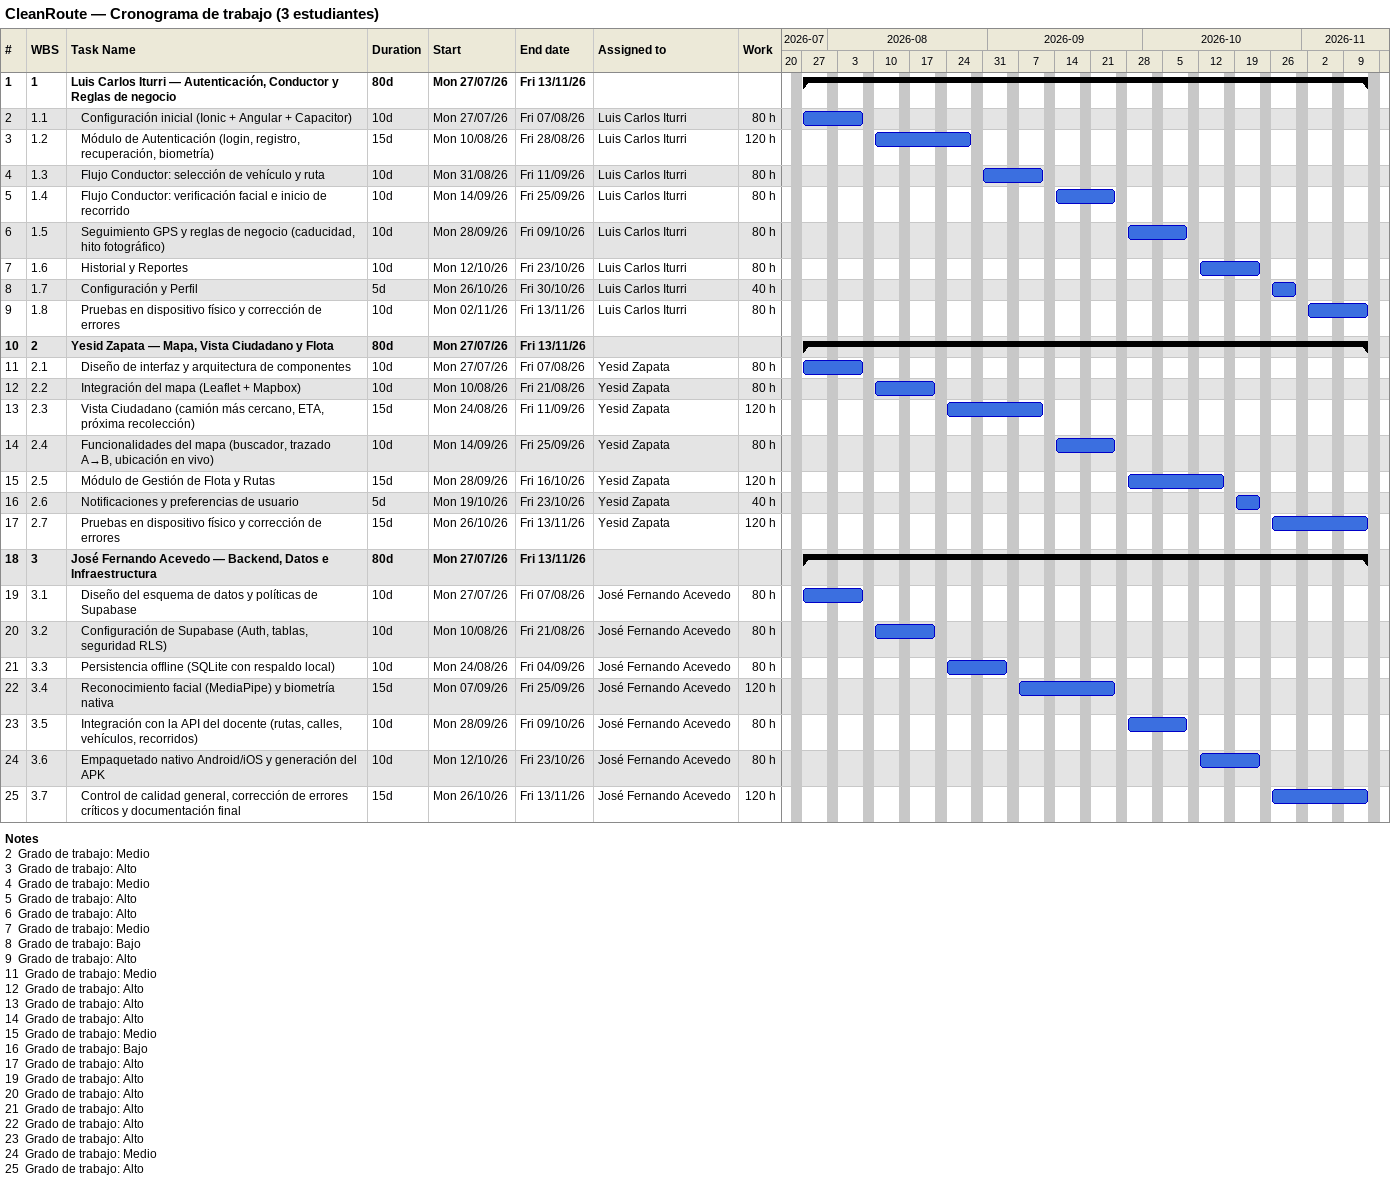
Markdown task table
CleanRoute — Cronograma de trabajo (3 estudiantes)

| ID | WBS | Task | Duration | Start | Finish | Resources | Work (h) |
|---|---|---|---|---|---|---|---|
| 1 | 1 | **Luis Carlos Iturri — Autenticación, Conductor y Reglas de negocio** | 80d | 2026-07-27 | 2026-11-13 |  |  |
| 2 | 1.1 | Configuración inicial (Ionic + Angular + Capacitor) | 10d | 2026-07-27 | 2026-08-07 | Luis Carlos Iturri | 80 |
| 3 | 1.2 | Módulo de Autenticación (login, registro, recuperación, biometría) | 15d | 2026-08-10 | 2026-08-28 | Luis Carlos Iturri | 120 |
| 4 | 1.3 | Flujo Conductor: selección de vehículo y ruta | 10d | 2026-08-31 | 2026-09-11 | Luis Carlos Iturri | 80 |
| 5 | 1.4 | Flujo Conductor: verificación facial e inicio de recorrido | 10d | 2026-09-14 | 2026-09-25 | Luis Carlos Iturri | 80 |
| 6 | 1.5 | Seguimiento GPS y reglas de negocio (caducidad, hito fotográfico) | 10d | 2026-09-28 | 2026-10-09 | Luis Carlos Iturri | 80 |
| 7 | 1.6 | Historial y Reportes | 10d | 2026-10-12 | 2026-10-23 | Luis Carlos Iturri | 80 |
| 8 | 1.7 | Configuración y Perfil | 5d | 2026-10-26 | 2026-10-30 | Luis Carlos Iturri | 40 |
| 9 | 1.8 | Pruebas en dispositivo físico y corrección de errores | 10d | 2026-11-02 | 2026-11-13 | Luis Carlos Iturri | 80 |
| 10 | 2 | **Yesid Zapata — Mapa, Vista Ciudadano y Flota** | 80d | 2026-07-27 | 2026-11-13 |  |  |
| 11 | 2.1 | Diseño de interfaz y arquitectura de componentes | 10d | 2026-07-27 | 2026-08-07 | Yesid Zapata | 80 |
| 12 | 2.2 | Integración del mapa (Leaflet + Mapbox) | 10d | 2026-08-10 | 2026-08-21 | Yesid Zapata | 80 |
| 13 | 2.3 | Vista Ciudadano (camión más cercano, ETA, próxima recolección) | 15d | 2026-08-24 | 2026-09-11 | Yesid Zapata | 120 |
| 14 | 2.4 | Funcionalidades del mapa (buscador, trazado A→B, ubicación en vivo) | 10d | 2026-09-14 | 2026-09-25 | Yesid Zapata | 80 |
| 15 | 2.5 | Módulo de Gestión de Flota y Rutas | 15d | 2026-09-28 | 2026-10-16 | Yesid Zapata | 120 |
| 16 | 2.6 | Notificaciones y preferencias de usuario | 5d | 2026-10-19 | 2026-10-23 | Yesid Zapata | 40 |
| 17 | 2.7 | Pruebas en dispositivo físico y corrección de errores | 15d | 2026-10-26 | 2026-11-13 | Yesid Zapata | 120 |
| 18 | 3 | **José Fernando Acevedo — Backend, Datos e Infraestructura** | 80d | 2026-07-27 | 2026-11-13 |  |  |
| 19 | 3.1 | Diseño del esquema de datos y políticas de Supabase | 10d | 2026-07-27 | 2026-08-07 | José Fernando Acevedo | 80 |
| 20 | 3.2 | Configuración de Supabase (Auth, tablas, seguridad RLS) | 10d | 2026-08-10 | 2026-08-21 | José Fernando Acevedo | 80 |
| 21 | 3.3 | Persistencia offline (SQLite con respaldo local) | 10d | 2026-08-24 | 2026-09-04 | José Fernando Acevedo | 80 |
| 22 | 3.4 | Reconocimiento facial (MediaPipe) y biometría nativa | 15d | 2026-09-07 | 2026-09-25 | José Fernando Acevedo | 120 |
| 23 | 3.5 | Integración con la API del docente (rutas, calles, vehículos, recorridos) | 10d | 2026-09-28 | 2026-10-09 | José Fernando Acevedo | 80 |
| 24 | 3.6 | Empaquetado nativo Android/iOS y generación del APK | 10d | 2026-10-12 | 2026-10-23 | José Fernando Acevedo | 80 |
| 25 | 3.7 | Control de calidad general, corrección de errores críticos y documentación final | 15d | 2026-10-26 | 2026-11-13 | José Fernando Acevedo | 120 |

Notes
- 2: Grado de trabajo: Medio
- 3: Grado de trabajo: Alto
- 4: Grado de trabajo: Medio
- 5: Grado de trabajo: Alto
- 6: Grado de trabajo: Alto
- 7: Grado de trabajo: Medio
- 8: Grado de trabajo: Bajo
- 9: Grado de trabajo: Alto
- 11: Grado de trabajo: Medio
- 12: Grado de trabajo: Alto
- 13: Grado de trabajo: Alto
- 14: Grado de trabajo: Alto
- 15: Grado de trabajo: Medio
- 16: Grado de trabajo: Bajo
- 17: Grado de trabajo: Alto
- 19: Grado de trabajo: Alto
- 20: Grado de trabajo: Alto
- 21: Grado de trabajo: Alto
- 22: Grado de trabajo: Alto
- 23: Grado de trabajo: Alto
- 24: Grado de trabajo: Medio
- 25: Grado de trabajo: Alto
